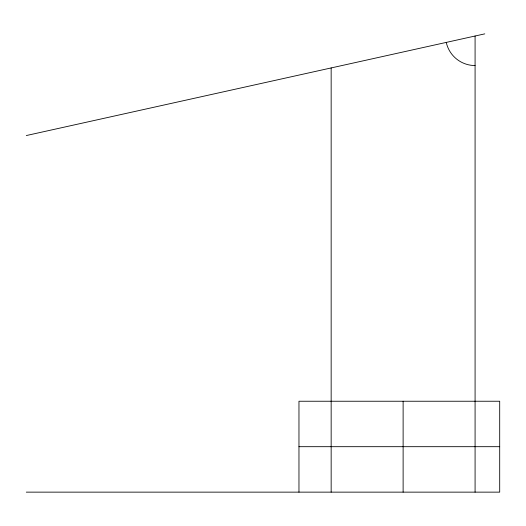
<?xml version="1.0" encoding="UTF-8"?>
<svg xmlns="http://www.w3.org/2000/svg" width="526" height="526" viewBox="0 0 526 526"><rect width="100%" height="100%" fill="white"/><g stroke="black" fill="none" stroke-linecap="round" stroke-linejoin="round"><path stroke-width="0.79" d="M26.3 135.55L484.781 33.861M298.965 446.686L499.7 446.686M26.3 492.139L499.7 492.139L499.7 401.239L298.965 401.239L298.965 492.139M475.083 36.018L475.083 492.139M403.12 401.239L403.12 492.139M331.156 67.933L331.156 492.139M475.083 65.546A29.535 29.535 0 0 1 446.252 42.409"/></g></svg>
